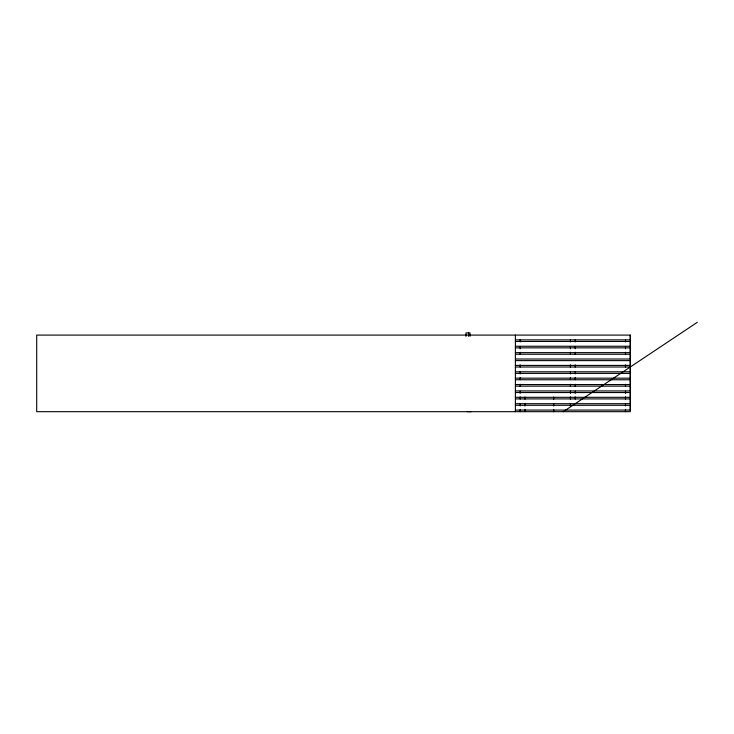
<?xml version="1.0" encoding="UTF-8"?>
<svg xmlns="http://www.w3.org/2000/svg" width="734" height="734" viewBox="0 0 734 734"><rect width="100%" height="100%" fill="white"/><g stroke="black" fill="none" stroke-linecap="round" stroke-linejoin="round"><path stroke-width="1.1" d="M630.286 335.089L630.286 411.682L36.7 411.682L36.7 335.089L630.286 335.089L630.286 339.87L515.396 339.87M563.262 411.682L697.3 322.318M467.237 411.682L471.329 411.627M515.396 341.466L630.286 341.466L630.286 346.255L515.396 346.255M515.396 347.852L630.286 347.852L630.286 352.641L515.396 352.641M515.396 354.238L630.286 354.238L630.286 359.018L515.396 359.018M515.396 360.614L630.286 360.614L630.286 365.404L515.396 365.404M515.396 367L630.286 367L630.286 371.789L515.396 371.789M515.396 373.386L630.286 373.386L630.286 378.166L515.396 378.166M515.396 379.762L630.286 379.762L630.286 384.552L515.396 384.552M515.396 386.148L630.286 386.148L630.286 390.938L515.396 390.938M515.396 392.534L630.286 392.534L630.286 397.314L515.396 397.314M515.396 398.911L630.286 398.911L630.286 403.7L515.396 403.7M515.396 405.296L630.286 405.296L630.286 410.086L515.396 410.086M470.081 336.3L469.962 332.878L465.934 332.924L465.989 336.346M468.567 332.897L468.622 336.319M625.496 339.659L625.496 341.943M625.496 346.521L625.496 348.806M625.496 352.237L625.496 354.522M625.496 364.807L625.496 367.092M625.496 384.24L625.496 386.524M625.496 391.103L625.496 393.387M625.496 396.819L625.496 399.103M625.496 403.672L625.496 405.966M625.496 409.388L625.496 411.682M575.236 339.659L575.236 341.943M575.236 346.521L575.236 348.806M575.236 352.237L575.236 354.522M575.236 364.807L575.236 367.092M575.236 371.67L575.236 373.955M575.236 377.386L575.236 379.671M575.236 384.24L575.236 386.524M575.236 391.103L575.236 393.387M575.236 396.819L575.236 399.103M570.446 339.659L570.446 341.943M570.446 346.521L570.446 348.806M570.446 352.237L570.446 354.522M570.446 364.807L570.446 367.092M570.446 371.67L570.446 373.955M570.446 377.386L570.446 379.671M570.446 384.24L570.446 386.524M570.446 391.103L570.446 393.387M570.446 396.819L570.446 399.103M570.446 403.672L570.446 405.966M553.693 397.039L553.693 399.287M553.693 403.792L553.693 406.049M553.693 409.425L553.693 411.682M524.966 397.039L524.966 399.287M524.966 403.792L524.966 406.049M524.966 409.425L524.966 411.682M520.186 339.659L520.186 341.943M520.186 346.521L520.186 348.806M520.186 352.237L520.186 354.522M520.186 364.807L520.186 367.092M520.186 371.67L520.186 373.955M520.186 377.386L520.186 379.671M520.186 384.24L520.186 386.524M520.186 391.103L520.186 393.387M520.186 396.819L520.186 399.103M520.186 403.672L520.186 405.966M520.186 409.388L520.186 411.682M515.396 335.089L515.396 411.682"/></g></svg>
